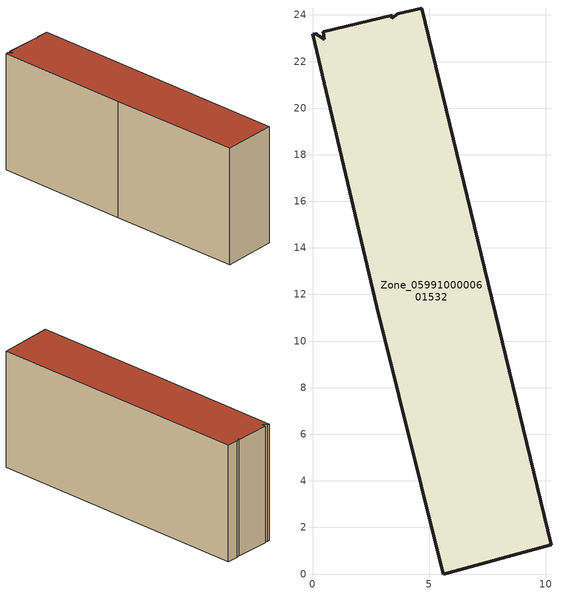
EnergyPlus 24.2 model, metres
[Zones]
Zone_0599100000601532
 floor ground (C_G): 3.39,23.86 3.66,24.05 4.68,24.3 10.25,1.26 5.6,0 2.75,11.48 0,23.17 0.14,23.2 0.51,22.96 0.46,23.28 3.41,23.99 z0
 wall outside (C_F): 2.75,11.48 5.6,0 10.25,1.26 4.68,24.3 3.66,24.05 3.39,23.86 3.41,23.99 0.46,23.28 0.51,22.96 0.14,23.2 0,23.17 2.75,11.48 z0:10.45
 roof outside (C_R): 3.39,23.86 3.41,23.99 0.46,23.28 0.51,22.96 0.14,23.2 0,23.17 2.75,11.48 5.6,0 10.25,1.26 4.68,24.3 3.66,24.05 z10.45
[BUILDING]
Pand.0599100000601532: North Axis=0; Terrain=City; Loads Convergence Tolerance Value=0.04; Temperature Convergence Tolerance Value=0.4; Solar Distribution=FullExterior; Maximum Number of Warmup Days=25; Minimum Number of Warmup Days=1
[Site:Location]
Rotterdam.The.Hague.AP_ZH_NLD Design_Conditions: Latitude=51.96; Longitude=4.45; Time Zone=1; Elevation=-4.5
[SITE:GROUNDTEMPERATURE:BUILDINGSURFACE]
18, 18, 18, 18, 18, 18, 18, 18, 18, 18, 18, 18
[MATERIAL] Thermal Absorptance=0.9; Solar Absorptance=0.7; Visible Absorptance=0.7
Name | Roughness | Thickness | Conductivity | Density | Specific Heat
G.TI.1946 | MediumSmooth | 0.15 | 1 | 540 | 1210
F.TI.1946 | Rough | 0.3 | 0.857143 | 1920 | 840
R.TI.1946 | MediumRough | 0.2 | 0.1 | 1500 | 1000
[CONSTRUCTION]
C_G: G.TI.1946
C_F: F.TI.1946
C_R: R.TI.1946
[ZONE]
Zone_0599100000601532: Type=1; Multiplier=1; Ceiling Height=Autocalculate; Volume=Autocalculate; Floor Area=autocalculate; Part of Total Floor Area=Yes
[ZONEINFILTRATION:DESIGNFLOWRATE]
Infil_Zone_0599100000601532: Zone or ZoneList or Space or SpaceList=Zone_0599100000601532; Schedule=AlwaysOn; Design Flow Rate Calculation Method=Flow/Area; Flow Rate per Floor Area=0.003; Constant Term Coefficient=1; Temperature Term Coefficient=0; Velocity Term Coefficient=0; Velocity Squared Term Coefficient=0
[HVACTEMPLATE:ZONE:IDEALLOADSAIRSYSTEM]
Zone_0599100000601532: Maximum Heating Supply Air Temperature=50; Minimum Cooling Supply Air Temperature=13; Maximum Heating Supply Air Humidity Ratio=0.0156; Minimum Cooling Supply Air Humidity Ratio=0.0077; Heating Limit=NoLimit; Cooling Limit=NoLimit; Dehumidification Control Type=ConstantSensibleHeatRatio; Cooling Sensible Heat Ratio=0.7; Dehumidification Setpoint=60; Humidification Control Type=None; Humidification Setpoint=30; Outdoor Air Method=None; Outdoor Air Flow Rate per Person=0.00944; Outdoor Air Flow Rate per Zone Floor Area=0; Outdoor Air Flow Rate per Zone=0; Demand Controlled Ventilation Type=None; Outdoor Air Economizer Type=NoEconomizer; Heat Recovery Type=None; Sensible Heat Recovery Effectiveness=0.7; Latent Heat Recovery Effectiveness=0.65
[ZONECONTROL:THERMOSTAT]
ThermostatControl_Zone_0599100000601532: Zone or ZoneList=Zone_0599100000601532; Control Type Schedule=DualSetpointControlType; Control 1=Thermostat_Zone_0599100000601532; Temperature Difference Between Cutout And Setpoint=0
[THERMOSTATSETPOINT:DUALSETPOINT]
Thermostat_Zone_0599100000601532: Heating Setpoint Temperature Schedule=HeatingSetpoint_Zone_0599100000601532; Cooling Setpoint Temperature Schedule=CoolingSetpoint_Zone_0599100000601532
[SCHEDULE:COMPACT]
HeatingSetpoint_Zone_0599100000601532: Through: 12/31, For: AllDays, Until: 24:00, 21
CoolingSetpoint_Zone_0599100000601532: Through: 12/31, For: AllDays, Until: 24:00, 24
DualSetpointControlType: Through: 12/31, For: AllDays, Until: 24:00, 4
AlwaysOn: Through: 12/31, For: AllDays, Until: 24:00, 1
